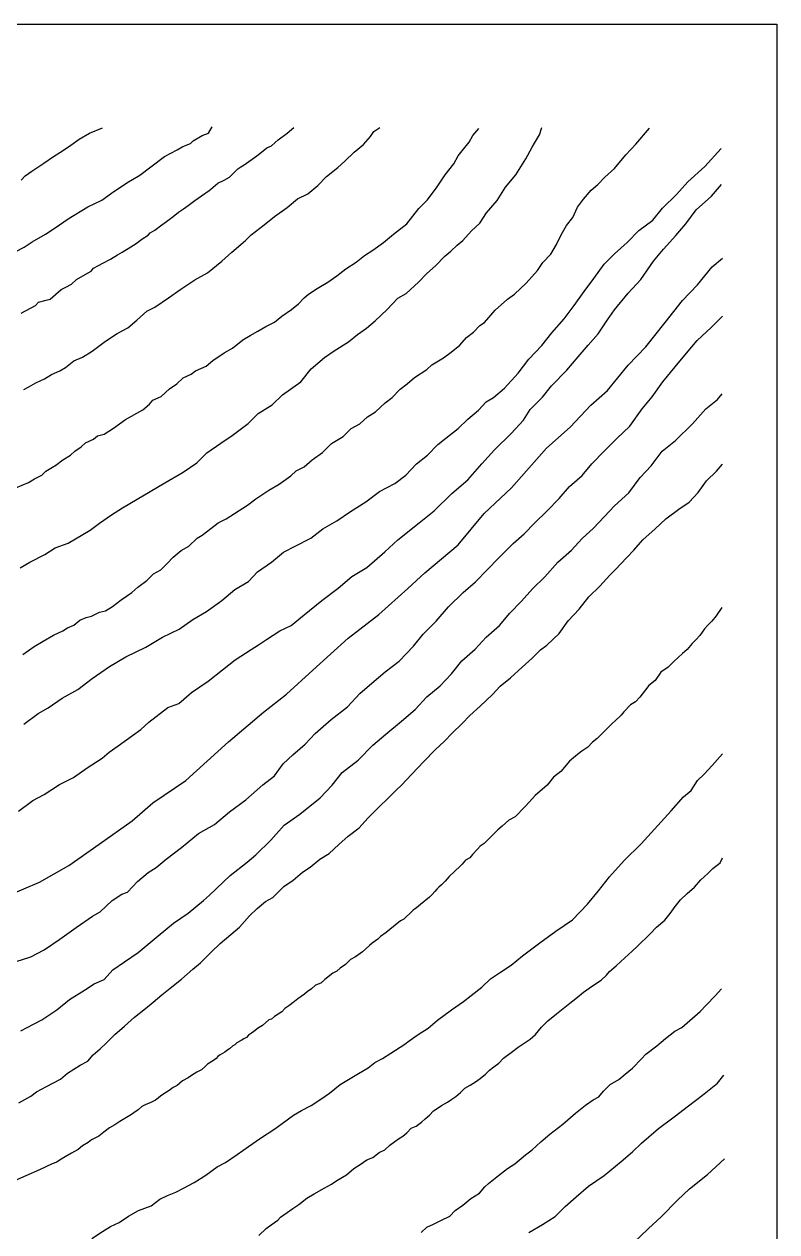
# Model space of a CAD drawing. Header units: millimetres. Extents: x 19067981 to 38137102, y 2652003 to 2652615.
# Drawn here: x 19068079.23 to 19068085.45, y 2652516.95 to 2652526.93 of the extents above; entities that cross this region are included whole.
import ezdxf

# ---------------------------------------------------------------- set-up
doc = ezdxf.new("R2010")
doc.units = ezdxf.units.MM

msp = doc.modelspace()

# ---------------------------------------------------------------- linework, layer by layer
for points in [[(19068056.9308, 2652526.9278), (19068085.4495, 2652526.9278), (19068085.4495, 2652506.7149), (19068056.9306, 2652506.7149), (19068056.9306, 2652526.9278)], [(19068079.1646, 2652523.0984), (19068079.2681, 2652523.1408), (19068079.3175, 2652523.1711), (19068079.3797, 2652523.2019), (19068079.4121, 2652523.2342), (19068079.4941, 2652523.2844), (19068079.5522, 2652523.3285), (19068079.6154, 2652523.3676), (19068079.6525, 2652523.4004), (19068079.704, 2652523.4351), (19068079.739, 2652523.4685), (19068079.8053, 2652523.4983), (19068079.8377, 2652523.526), (19068079.8927, 2652523.5399), (19068079.9705, 2652523.59), (19068080.0703, 2652523.6609), (19068080.2129, 2652523.7423), (19068080.2669, 2652523.7875), (19068080.2962, 2652523.8204), (19068080.3656, 2652523.8522), (19068080.4322, 2652523.9152), (19068080.4939, 2652523.9563), (19068080.5458, 2652524.0066), (19068080.6117, 2652524.0367), (19068080.6472, 2652524.0629), (19068080.7367, 2652524.103), (19068080.7907, 2652524.1492), (19068080.8855, 2652524.2127), (19068080.9523, 2652524.2501), (19068081.0387, 2652524.319), (19068081.1006, 2652524.3552), (19068081.1639, 2652524.3923), (19068081.2295, 2652524.4308), (19068081.3013, 2652524.4648), (19068081.3609, 2652524.5147), (19068081.4396, 2652524.5696), (19068081.4979, 2652524.6187), (19068081.5447, 2652524.6675), (19068081.5817, 2652524.6978), (19068081.6521, 2652524.7451), (19068081.7408, 2652524.7967), (19068081.8154, 2652524.8476), (19068081.8899, 2652524.9076), (19068081.9738, 2652524.9618), (19068082.0427, 2652525.0167), (19068082.1128, 2652525.0602), (19068082.2002, 2652525.1229), (19068082.2821, 2652525.1925), (19068082.3922, 2652525.2787), (19068082.4931, 2652525.4049), (19068082.563, 2652525.4768), (19068082.6444, 2652525.585), (19068082.7092, 2652525.6821), (19068082.7818, 2652525.7734), (19068082.8168, 2652525.8392), (19068082.8615, 2652525.8951), (19068082.9079, 2652525.9531), (19068082.9398, 2652526.008), (19068082.9881, 2652526.066)], [(19068079.1653, 2652525.0508), (19068079.2336, 2652525.086), (19068079.3, 2652525.1301), (19068079.4097, 2652525.1923), (19068079.4879, 2652525.2457), (19068079.5972, 2652525.3205), (19068079.758, 2652525.4197), (19068079.8741, 2652525.4743), (19068079.9552, 2652525.5308), (19068080.0811, 2652525.6183), (19068080.1882, 2652525.6794), (19068080.2798, 2652525.7495), (19068080.3928, 2652525.8359), (19068080.4958, 2652525.8896), (19068080.5445, 2652525.9172), (19068080.6058, 2652525.943), (19068080.6286, 2652525.9646), (19068080.7028, 2652526.0076), (19068080.7545, 2652526.0286), (19068080.7858, 2652526.0791)], [(19068079.199, 2652522.4365), (19068079.2806, 2652522.4839), (19068079.4039, 2652522.5464), (19068079.4898, 2652522.6025), (19068079.5957, 2652522.6398), (19068079.7789, 2652522.7465), (19068079.8547, 2652522.8068), (19068079.9546, 2652522.8735), (19068080.0446, 2652522.9324), (19068080.395, 2652523.1375), (19068080.5467, 2652523.2263), (19068080.6578, 2652523.3046), (19068080.7426, 2652523.3864), (19068080.8567, 2652523.4654), (19068080.9511, 2652523.5308), (19068081.0827, 2652523.628), (19068081.1666, 2652523.7124), (19068081.281, 2652523.7844), (19068081.3659, 2652523.8671), (19068081.5168, 2652523.9735), (19068081.6046, 2652524.0802), (19068081.7145, 2652524.1741), (19068081.7938, 2652524.2297), (19068081.9125, 2652524.303), (19068081.9849, 2652524.3655), (19068082.0601, 2652524.4166), (19068082.1332, 2652524.4757), (19068082.2318, 2652524.57), (19068082.3189, 2652524.6635), (19068082.3866, 2652524.7023), (19068082.489, 2652524.7958), (19068082.5595, 2652524.8675), (19068082.6295, 2652524.9312), (19068082.7074, 2652525.0118), (19068082.758, 2652525.0522), (19068082.8095, 2652525.103), (19068082.8573, 2652525.1418), (19068082.9274, 2652525.2193), (19068082.9954, 2652525.283), (19068083.0519, 2652525.3687), (19068083.1406, 2652525.4714), (19068083.2091, 2652525.5813), (19068083.2947, 2652525.6838), (19068083.3766, 2652525.8141), (19068083.4285, 2652525.9115), (19068083.4489, 2652525.9456), (19068083.4897, 2652526.0138), (19068083.5091, 2652526.0728)], [(19068079.2068, 2652524.5414), (19068079.3277, 2652524.6037), (19068079.3524, 2652524.6324), (19068079.4131, 2652524.6484), (19068079.4475, 2652524.6574), (19068079.5375, 2652524.7359), (19068079.5775, 2652524.7559), (19068079.6237, 2652524.779), (19068079.6656, 2652524.8179), (19068079.7379, 2652524.8596), (19068079.7867, 2652524.8877), (19068079.806, 2652524.9116), (19068079.8474, 2652524.9342), (19068079.8819, 2652524.9531), (19068079.9447, 2652524.9876), (19068080.0031, 2652525.0225), (19068080.0409, 2652525.0451), (19068080.0635, 2652525.0587), (19068080.0917, 2652525.0756), (19068080.1576, 2652525.115), (19068080.2054, 2652525.1527), (19068080.2568, 2652525.1841), (19068080.2722, 2652525.2041), (19068080.3125, 2652525.2264), (19068080.3712, 2652525.2704), (19068080.4092, 2652525.2989), (19068080.4646, 2652525.3403), (19068080.5088, 2652525.3734), (19068080.5482, 2652525.4019), (19068080.5885, 2652525.4311), (19068080.6422, 2652525.4699), (19068080.6964, 2652525.5091), (19068080.7613, 2652525.553), (19068080.7759, 2652525.5643), (19068080.7946, 2652525.5803), (19068080.8331, 2652525.6132), (19068080.8857, 2652525.6384), (19068080.9284, 2652525.6638), (19068080.9551, 2652525.6904), (19068080.9965, 2652525.7318), (19068081.0225, 2652525.7491), (19068081.0492, 2652525.7651), (19068081.1548, 2652525.8409), (19068081.2069, 2652525.8822), (19068081.2366, 2652525.9058), (19068081.2763, 2652525.9216), (19068081.307, 2652525.9489), (19068081.3317, 2652525.9735), (19068081.406, 2652526.026), (19068081.4608, 2652526.0733)], [(19068079.2076, 2652525.6402), (19068079.2412, 2652525.6753), (19068079.2951, 2652525.7142), (19068079.394, 2652525.7795), (19068079.4763, 2652525.8339), (19068079.5499, 2652525.8824), (19068079.6184, 2652525.9273), (19068079.6883, 2652525.9784), (19068079.773, 2652526.0283), (19068079.8804, 2652526.0725)], [(19068079.2205, 2652521.7212), (19068079.3144, 2652521.7882), (19068079.3903, 2652521.8316), (19068079.4755, 2652521.8802), (19068079.5523, 2652521.9155), (19068079.5917, 2652521.9406), (19068079.6425, 2652521.9627), (19068079.6937, 2652522.003), (19068079.7457, 2652522.0268), (19068079.7888, 2652522.0379), (19068079.8561, 2652522.07), (19068079.9042, 2652522.0821), (19068079.9623, 2652522.1168), (19068080.0349, 2652522.1729), (19068080.1221, 2652522.2335), (19068080.1712, 2652522.2771), (19068080.2472, 2652522.3334), (19068080.3006, 2652522.3869), (19068080.3622, 2652522.4203), (19068080.4134, 2652522.4727), (19068080.4641, 2652522.5247), (19068080.5285, 2652522.5787), (19068080.594, 2652522.616), (19068080.6609, 2652522.6821), (19068080.7026, 2652522.7077), (19068080.7746, 2652522.7627), (19068080.8347, 2652522.8086), (19068080.9005, 2652522.8418), (19068080.9695, 2652522.886), (19068081.0765, 2652522.9545), (19068081.1458, 2652523.0066), (19068081.2544, 2652523.0793), (19068081.3399, 2652523.1269), (19068081.4341, 2652523.1965), (19068081.4806, 2652523.2372), (19068081.5452, 2652523.2723), (19068081.6104, 2652523.3298), (19068081.698, 2652523.39), (19068081.7701, 2652523.4643), (19068081.8677, 2652523.5228), (19068081.9333, 2652523.5864), (19068082.0062, 2652523.6258), (19068082.0695, 2652523.6834), (19068082.1348, 2652523.7266), (19068082.2155, 2652523.7989), (19068082.2729, 2652523.843), (19068082.3384, 2652523.9118), (19068082.3975, 2652523.9567), (19068082.4569, 2652524.0096), (19068082.5593, 2652524.075), (19068082.601, 2652524.1131), (19068082.6969, 2652524.1702), (19068082.7585, 2652524.2192), (19068082.8317, 2652524.2773), (19068082.8875, 2652524.3389), (19068082.9453, 2652524.3834), (19068082.996, 2652524.4372), (19068083.0338, 2652524.464), (19068083.122, 2652524.5648), (19068083.224, 2652524.6551), (19068083.2834, 2652524.6985), (19068083.3803, 2652524.7889), (19068083.4732, 2652524.8926), (19068083.517, 2652524.9602), (19068083.5817, 2652525.0281), (19068083.6303, 2652525.1087), (19068083.6677, 2652525.1887), (19068083.7133, 2652525.2645), (19068083.7632, 2652525.3303), (19068083.8018, 2652525.4156), (19068083.8522, 2652525.4827), (19068083.916, 2652525.5572), (19068083.9707, 2652525.6021), (19068084.0297, 2652525.6636), (19068084.1088, 2652525.7349), (19068084.2034, 2652525.8488), (19068084.2846, 2652525.9366), (19068084.3966, 2652526.0699)], [(19068079.2309, 2652521.1453), (19068079.349, 2652521.2321), (19068079.4319, 2652521.2813), (19068079.547, 2652521.3613), (19068079.6758, 2652521.4311), (19068079.7951, 2652521.5215), (19068079.9389, 2652521.6228), (19068080.0722, 2652521.7007), (19068080.2365, 2652521.7827), (19068080.3749, 2652521.8628), (19068080.5137, 2652521.9301), (19068080.627, 2652522.0102), (19068080.7389, 2652522.0749), (19068080.8658, 2652522.1665), (19068080.9733, 2652522.257), (19068081.0846, 2652522.3243), (19068081.1605, 2652522.403), (19068081.2768, 2652522.4839), (19068081.3749, 2652522.5674), (19068081.4721, 2652522.6145), (19068081.5994, 2652522.6806), (19068081.6991, 2652522.7575), (19068081.8146, 2652522.8236), (19068081.928, 2652522.9023), (19068082.0557, 2652522.9807), (19068082.1676, 2652523.0682), (19068082.293, 2652523.1326), (19068082.3858, 2652523.2017), (19068082.4741, 2652523.2951), (19068082.5642, 2652523.3684), (19068082.6503, 2652523.4544), (19068082.7165, 2652523.5074), (19068082.8184, 2652523.5887), (19068082.8973, 2652523.6659), (19068082.9849, 2652523.7402), (19068083.0475, 2652523.8071), (19068083.1102, 2652523.8436), (19068083.2, 2652523.9208), (19068083.3141, 2652524.0435), (19068083.4012, 2652524.1595), (19068083.5072, 2652524.2728), (19068083.5897, 2652524.3769), (19068083.6935, 2652524.4938), (19068083.7746, 2652524.6038), (19068083.8593, 2652524.7188), (19068083.9393, 2652524.8275), (19068084.0236, 2652524.944), (19068084.1076, 2652525.0319), (19068084.2144, 2652525.1246), (19068084.3102, 2652525.2235), (19068084.4251, 2652525.3074), (19068084.5046, 2652525.4066), (19068084.6205, 2652525.5209), (19068084.7148, 2652525.6265), (19068084.8547, 2652525.753), (19068084.9895, 2652525.8999)], [(19068079.1013, 2652519.7288), (19068079.3603, 2652519.8391), (19068079.6013, 2652519.9775), (19068079.851, 2652520.153), (19068080.1258, 2652520.3462), (19068080.2968, 2652520.4959), (19068080.5685, 2652520.6798), (19068080.7432, 2652520.8383), (19068080.9199, 2652521.0007), (19068081.2094, 2652521.245), (19068081.3998, 2652521.3923), (19068081.6182, 2652521.5908), (19068081.9083, 2652521.8544), (19068082.1633, 2652522.05), (19068082.4004, 2652522.2666), (19068082.5421, 2652522.3964), (19068082.8182, 2652522.6276), (19068083.0323, 2652522.8865), (19068083.2575, 2652523.0974), (19068083.5467, 2652523.4248), (19068083.7416, 2652523.5997), (19068083.9121, 2652523.7814), (19068084.0521, 2652523.9021), (19068084.2216, 2652524.1101), (19068084.368, 2652524.2626), (19068084.5273, 2652524.463), (19068084.6711, 2652524.646), (19068084.7933, 2652524.7731), (19068084.9145, 2652524.924), (19068084.9997, 2652524.9952)], [(19068079.1665, 2652519.1858), (19068079.288, 2652519.2227), (19068079.3989, 2652519.2801), (19068079.5278, 2652519.3703), (19068079.6622, 2652519.4644), (19068079.7963, 2652519.5582), (19068079.8615, 2652519.5946), (19068079.9594, 2652519.6878), (19068080.0398, 2652519.7411), (19068080.0874, 2652519.7583), (19068080.1679, 2652519.8469), (19068080.2576, 2652519.9196), (19068080.3241, 2652519.9623), (19068080.4054, 2652520.0311), (19068080.5335, 2652520.1262), (19068080.6733, 2652520.2415), (19068080.8039, 2652520.3169), (19068080.9288, 2652520.4223), (19068081.0643, 2652520.5198), (19068081.204, 2652520.6442), (19068081.3017, 2652520.7188), (19068081.3723, 2652520.8163), (19068081.4506, 2652520.8921), (19068081.5548, 2652520.9791), (19068081.637, 2652521.069), (19068081.7676, 2652521.183), (19068081.9041, 2652521.2892), (19068082.006, 2652521.3982), (19068082.1053, 2652521.4843), (19068082.2136, 2652521.5782), (19068082.3297, 2652521.6653), (19068082.4497, 2652521.7887), (19068082.5293, 2652521.8887), (19068082.637, 2652521.9957), (19068082.738, 2652522.1146), (19068082.858, 2652522.2331), (19068082.9598, 2652522.3217), (19068083.153, 2652522.5182), (19068083.2716, 2652522.6389), (19068083.3617, 2652522.7162), (19068083.452, 2652522.8072), (19068083.5492, 2652522.9052), (19068083.6514, 2652523.0082), (19068083.7381, 2652523.1092), (19068083.8407, 2652523.2002), (19068083.922, 2652523.2945), (19068084.0249, 2652523.404), (19068084.1291, 2652523.504), (19068084.2355, 2652523.6061), (19068084.338, 2652523.7506), (19068084.421, 2652523.8495), (19068084.5072, 2652523.9742), (19068084.6091, 2652524.0968), (19068084.7023, 2652524.209), (19068084.7906, 2652524.3138), (19068084.9064, 2652524.4229), (19068085, 2652524.5155)], [(19068079.205, 2652518.6118), (19068079.258, 2652518.6393), (19068079.379, 2652518.7019), (19068079.5036, 2652518.7861), (19068079.6077, 2652518.87), (19068079.7302, 2652518.9487), (19068079.8112, 2652519.0007), (19068079.8923, 2652519.0374), (19068079.9658, 2652519.1151), (19068080.0621, 2652519.1807), (19068080.1756, 2652519.258), (19068080.3405, 2652519.3962), (19068080.4671, 2652519.5022), (19068080.5875, 2652519.5827), (19068080.7127, 2652519.6893), (19068080.7647, 2652519.7337), (19068080.9351, 2652519.8945), (19068081.0734, 2652520.0063), (19068081.1475, 2652520.0663), (19068081.2705, 2652520.1877), (19068081.3791, 2652520.3097), (19068081.5086, 2652520.4015), (19068081.6769, 2652520.5373), (19068081.7766, 2652520.6422), (19068081.8599, 2652520.7465), (19068081.9902, 2652520.8488), (19068082.113, 2652520.9725), (19068082.2206, 2652521.0625), (19068082.3495, 2652521.1702), (19068082.4623, 2652521.2656), (19068082.5586, 2652521.3719), (19068082.6689, 2652521.4628), (19068082.7616, 2652521.5615), (19068082.8486, 2652521.6696), (19068082.9571, 2652521.764), (19068083.049, 2652521.8636), (19068083.1577, 2652521.9611), (19068083.2434, 2652522.0625), (19068083.3414, 2652522.1604), (19068083.4307, 2652522.2633), (19068083.534, 2652522.3629), (19068083.6418, 2652522.4822), (19068083.7547, 2652522.5835), (19068083.8404, 2652522.6796), (19068083.9351, 2652522.7641), (19068084.0243, 2652522.8576), (19068084.1075, 2652522.9476), (19068084.2258, 2652523.0566), (19068084.322, 2652523.1833), (19068084.4115, 2652523.2799), (19068084.5016, 2652523.3996), (19068084.6136, 2652523.4896), (19068084.7529, 2652523.6265), (19068084.8632, 2652523.7506), (19068084.9605, 2652523.8272), (19068084.999, 2652523.8735)], [(19068079.1883, 2652518.0169), (19068079.2878, 2652518.071), (19068079.3339, 2652518.1084), (19068079.4169, 2652518.1513), (19068079.5323, 2652518.213), (19068079.5893, 2652518.262), (19068079.6954, 2652518.3281), (19068079.7597, 2652518.3623), (19068079.804, 2652518.4147), (19068079.8615, 2652518.4631), (19068079.9095, 2652518.5092), (19068079.9825, 2652518.5808), (19068080.0601, 2652518.6504), (19068080.1437, 2652518.7258), (19068080.2341, 2652518.7956), (19068080.2986, 2652518.8483), (19068080.3685, 2652518.9094), (19068080.4396, 2652518.9642), (19068080.5327, 2652519.0394), (19068080.625, 2652519.121), (19068080.6905, 2652519.174), (19068080.7787, 2652519.2635), (19068080.8511, 2652519.3346), (19068080.939, 2652519.4075), (19068081.0117, 2652519.4689), (19068081.094, 2652519.5618), (19068081.1571, 2652519.622), (19068081.2251, 2652519.6799), (19068081.2863, 2652519.7123), (19068081.3782, 2652519.8037), (19068081.4555, 2652519.8579), (19068081.5323, 2652519.9214), (19068081.5953, 2652519.9632), (19068081.6741, 2652520.0303), (19068081.7521, 2652520.0771), (19068081.8313, 2652520.1512), (19068081.9083, 2652520.2208), (19068081.9988, 2652520.2899), (19068082.0724, 2652520.3678), (19068082.1687, 2652520.4656), (19068082.2367, 2652520.5322), (19068082.3053, 2652520.5989), (19068082.349, 2652520.6425), (19068082.4358, 2652520.7314), (19068082.5338, 2652520.8355), (19068082.6263, 2652520.9331), (19068082.7036, 2652521.0054), (19068082.7686, 2652521.0718), (19068082.8491, 2652521.1496), (19068082.9128, 2652521.2157), (19068083.0003, 2652521.2929), (19068083.102, 2652521.3894), (19068083.1644, 2652521.4586), (19068083.25, 2652521.5276), (19068083.3448, 2652521.6167), (19068083.4299, 2652521.6911), (19068083.4986, 2652521.7596), (19068083.5491, 2652521.7989), (19068083.6528, 2652521.8934), (19068083.7246, 2652521.9975), (19068083.8171, 2652522.0939), (19068083.8976, 2652522.1979), (19068083.9881, 2652522.285), (19068084.0692, 2652522.3772), (19068084.1137, 2652522.4212), (19068084.2104, 2652522.5227), (19068084.2684, 2652522.5819), (19068084.3428, 2652522.6678), (19068084.4451, 2652522.7588), (19068084.5337, 2652522.841), (19068084.6405, 2652522.9218), (19068084.7266, 2652522.9792), (19068084.799, 2652523.0595), (19068084.8678, 2652523.154), (19068084.952, 2652523.2356), (19068085.0008, 2652523.294)], [(19068079.7912, 2652516.8958), (19068079.8805, 2652516.955), (19068079.9453, 2652516.9952), (19068080.018, 2652517.0276), (19068080.0939, 2652517.082), (19068080.178, 2652517.1274), (19068080.2807, 2652517.1669), (19068080.3534, 2652517.2206), (19068080.4174, 2652517.2521), (19068080.4845, 2652517.2782), (19068080.5485, 2652517.3129), (19068080.6357, 2652517.3592), (19068080.7321, 2652517.4207), (19068080.8278, 2652517.4894), (19068080.8957, 2652517.5257), (19068080.9932, 2652517.5892), (19068081.0864, 2652517.6571), (19068081.1852, 2652517.7242), (19068081.3024, 2652517.8035), (19068081.3641, 2652517.8461), (19068081.4565, 2652517.9156), (19068081.5221, 2652517.9542), (19068081.6046, 2652517.9942), (19068081.6836, 2652518.0486), (19068081.7547, 2652518.0983), (19068081.8424, 2652518.1685), (19068081.9952, 2652518.259), (19068082.0727, 2652518.3056), (19068082.1296, 2652518.3498), (19068082.1928, 2652518.3845), (19068082.2615, 2652518.4263), (19068082.3763, 2652518.5018), (19068082.4127, 2652518.5294), (19068082.4861, 2652518.5807), (19068082.5691, 2652518.6336), (19068082.6459, 2652518.7011), (19068082.7629, 2652518.7848), (19068082.8601, 2652518.8542), (19068082.9256, 2652518.9047), (19068083.0137, 2652518.9716), (19068083.0856, 2652519.0402), (19068083.167, 2652519.0971), (19068083.2547, 2652519.1531), (19068083.3493, 2652519.2309), (19068083.4909, 2652519.3389), (19068083.6235, 2652519.434), (19068083.7619, 2652519.5299), (19068083.8854, 2652519.6585), (19068083.9756, 2652519.7691), (19068084.0672, 2652519.8843), (19068084.1895, 2652520.018), (19068084.3285, 2652520.1568), (19068084.4666, 2652520.308), (19068084.5773, 2652520.4289), (19068084.679, 2652520.5446), (19068084.7411, 2652520.5981), (19068084.7939, 2652520.6791), (19068084.848, 2652520.7318), (19068084.9162, 2652520.8025), (19068085.0012, 2652520.9015)], [(19068081.1701, 2652516.9219), (19068081.2318, 2652516.9782), (19068081.2723, 2652517.009), (19068081.3269, 2652517.0478), (19068081.3498, 2652517.0733), (19068081.4057, 2652517.1126), (19068081.4524, 2652517.1451), (19068081.5017, 2652517.1786), (19068081.5661, 2652517.2287), (19068081.6269, 2652517.2648), (19068081.7097, 2652517.3114), (19068081.7724, 2652517.3452), (19068081.8139, 2652517.3743), (19068081.894, 2652517.4218), (19068081.9548, 2652517.4746), (19068082.0086, 2652517.5072), (19068082.0626, 2652517.5465), (19068082.1128, 2652517.5667), (19068082.1639, 2652517.6063), (19068082.2124, 2652517.6283), (19068082.2529, 2652517.667), (19068082.2943, 2652517.6987), (19068082.3252, 2652517.719), (19068082.3613, 2652517.7427), (19068082.3921, 2652517.7682), (19068082.4295, 2652517.8075), (19068082.4718, 2652517.8251), (19068082.5158, 2652517.8586), (19068082.544, 2652517.885), (19068082.5802, 2652517.9158), (19068082.6145, 2652517.951), (19068082.6436, 2652517.9712), (19068082.6788, 2652517.9941), (19068082.7291, 2652518.0231), (19068082.7573, 2652518.0416), (19068082.7991, 2652518.0703), (19068082.8361, 2652518.1038), (19068082.8713, 2652518.1381), (19068082.9154, 2652518.1627), (19068082.9612, 2652518.1909), (19068083, 2652518.2182), (19068083.0423, 2652518.2534), (19068083.0767, 2652518.2859), (19068083.1128, 2652518.3141), (19068083.1527, 2652518.3438), (19068083.1915, 2652518.386), (19068083.254, 2652518.4318), (19068083.3122, 2652518.4775), (19068083.3554, 2652518.5057), (19068083.4118, 2652518.5444), (19068083.4567, 2652518.5814), (19068083.507, 2652518.6434), (19068083.5572, 2652518.6945), (19068083.6286, 2652518.7517), (19068083.6859, 2652518.7957), (19068083.7409, 2652518.8412), (19068083.7894, 2652518.8799), (19068083.8528, 2652518.9301), (19068083.9269, 2652518.9846), (19068083.9982, 2652519.0313), (19068084.0414, 2652519.0709), (19068084.0661, 2652519.1034), (19068084.1236, 2652519.1481), (19068084.1941, 2652519.2149), (19068084.2549, 2652519.2704), (19068084.2981, 2652519.3117), (19068084.4012, 2652519.4103), (19068084.4561, 2652519.4671), (19068084.5248, 2652519.527), (19068084.5697, 2652519.5824), (19068084.6103, 2652519.6387), (19068084.6545, 2652519.6947), (19068084.7082, 2652519.7457), (19068084.7691, 2652519.7976), (19068084.821, 2652519.8584), (19068084.8492, 2652519.8848), (19068084.8785, 2652519.9126), (19068084.9217, 2652519.9522), (19068084.9825, 2652519.9988), (19068085.001, 2652520.0402)], [(19068082.5123, 2652516.9464), (19068082.5596, 2652516.9889), (19068082.6146, 2652517.0149), (19068082.674, 2652517.0445), (19068082.7477, 2652517.0803), (19068082.7916, 2652517.1276), (19068082.8567, 2652517.1711), (19068082.9229, 2652517.2278), (19068082.9925, 2652517.2723), (19068083.0378, 2652517.3229), (19068083.0689, 2652517.3519), (19068083.1501, 2652517.4172), (19068083.2251, 2652517.4759), (19068083.2846, 2652517.5123), (19068083.3741, 2652517.5866), (19068083.4277, 2652517.6298), (19068083.5014, 2652517.6951), (19068083.5759, 2652517.7596), (19068083.6811, 2652517.8418), (19068083.7874, 2652517.9326), (19068083.8685, 2652517.9972), (19068083.9331, 2652518.0421), (19068083.9784, 2652518.0657), (19068084.0178, 2652518.1139), (19068084.0737, 2652518.1675), (19068084.1439, 2652518.2102), (19068084.1965, 2652518.254), (19068084.2567, 2652518.3043), (19068084.3313, 2652518.3809), (19068084.3687, 2652518.4198), (19068084.4586, 2652518.4888), (19068084.5287, 2652518.549), (19068084.6065, 2652518.6081), (19068084.665, 2652518.6382), (19068084.7307, 2652518.6984), (19068084.8151, 2652518.7728), (19068084.8688, 2652518.8264), (19068084.9411, 2652518.8998), (19068084.9937, 2652518.9578)], [(19068083.4015, 2652516.9464), (19068083.5136, 2652517.0117), (19068083.6183, 2652517.077), (19068083.7005, 2652517.161), (19068083.7925, 2652517.2406), (19068083.8934, 2652517.3302), (19068084.0242, 2652517.416), (19068084.1643, 2652517.5317), (19068084.2578, 2652517.612), (19068084.3325, 2652517.6847), (19068084.473, 2652517.8053), (19068084.6019, 2652517.9005), (19068084.7196, 2652517.9938), (19068084.8355, 2652518.0796), (19068084.9588, 2652518.1804), (19068085.0111, 2652518.2457)]]:
    msp.add_lwpolyline(points)
at = {"color": 61}
for points in [[(19068079.2296, 2652523.9105), (19068079.2719, 2652523.9305), (19068079.3279, 2652523.965), (19068079.4002, 2652523.9978), (19068079.4582, 2652524.0324), (19068079.5273, 2652524.0635), (19068079.5741, 2652524.0922), (19068079.6429, 2652524.1455), (19068079.7135, 2652524.1771), (19068079.7934, 2652524.2253), (19068079.904, 2652524.3102), (19068080.0009, 2652524.3724), (19068080.0881, 2652524.4196), (19068080.1642, 2652524.4822), (19068080.2455, 2652524.5566), (19068080.3113, 2652524.5892), (19068080.4254, 2652524.6669), (19068080.5267, 2652524.7398), (19068080.6417, 2652524.8145), (19068080.7464, 2652524.8739), (19068080.8664, 2652524.9704), (19068080.9477, 2652525.0448), (19068081.0618, 2652525.14), (19068081.109, 2652525.1866), (19068081.2153, 2652525.2706), (19068081.3015, 2652525.3387), (19068081.4049, 2652525.4124), (19068081.4901, 2652525.4849), (19068081.5748, 2652525.5267), (19068081.6578, 2652525.5937), (19068081.7299, 2652525.6686), (19068081.824, 2652525.7424), (19068081.8809, 2652525.7964), (19068081.9583, 2652525.8697), (19068082.0354, 2652525.9324), (19068082.0944, 2652526.0005), (19068082.1211, 2652526.0418), (19068082.17, 2652526.0748)], [(19068079.1853, 2652520.4256), (19068079.3046, 2652520.5144), (19068079.3988, 2652520.563), (19068079.5253, 2652520.6469), (19068079.6416, 2652520.7046), (19068079.7518, 2652520.7851), (19068079.8782, 2652520.8644), (19068079.9337, 2652520.913), (19068080.0081, 2652520.9661), (19068080.1262, 2652521.0503), (19068080.1957, 2652521.0999), (19068080.263, 2652521.1615), (19068080.4183, 2652521.2819), (19068080.5103, 2652521.3169), (19068080.6144, 2652521.4072), (19068080.7536, 2652521.5018), (19068080.8699, 2652521.5936), (19068080.9757, 2652521.6771), (19068081.108, 2652521.7625), (19068081.1675, 2652521.8009), (19068081.2352, 2652521.8446), (19068081.3441, 2652521.9149), (19068081.4389, 2652521.9611), (19068081.546, 2652522.0491), (19068081.6902, 2652522.1676), (19068081.8252, 2652522.2682), (19068081.9393, 2652522.3658), (19068082.0632, 2652522.4402), (19068082.2109, 2652522.5682), (19068082.3188, 2652522.6691), (19068082.4953, 2652522.8093), (19068082.6184, 2652522.9087), (19068082.7662, 2652523.0503), (19068082.8969, 2652523.1627), (19068083.0141, 2652523.2945), (19068083.1175, 2652523.4106), (19068083.2544, 2652523.5455), (19068083.357, 2652523.6571), (19068083.4118, 2652523.7441), (19068083.5129, 2652523.8474), (19068083.5889, 2652523.9407), (19068083.7153, 2652524.0702), (19068083.8088, 2652524.181), (19068083.891, 2652524.2757), (19068083.9732, 2652524.3703), (19068084.0522, 2652524.4856), (19068084.109, 2652524.5685), (19068084.2218, 2652524.7047), (19068084.3261, 2652524.8172), (19068084.4318, 2652524.9705), (19068084.5132, 2652525.0698), (19068084.6143, 2652525.1829), (19068084.6983, 2652525.277), (19068084.7831, 2652525.3927), (19068084.9095, 2652525.5079), (19068084.9923, 2652525.602)], [(19068084.9965, 2652522.1095), (19068084.9478, 2652522.0397), (19068084.9136, 2652521.9974), (19068084.8827, 2652521.965), (19068084.8518, 2652521.9325), (19068084.8128, 2652521.8789), (19068084.7819, 2652521.8448), (19068084.751, 2652521.8123), (19068084.7087, 2652521.762), (19068084.6713, 2652521.7295), (19068084.5981, 2652521.6619), (19068084.551, 2652521.6148), (19068084.4924, 2652521.5742), (19068084.4453, 2652521.506), (19068084.3916, 2652521.4654), (19068084.3574, 2652521.4167), (19068084.3168, 2652521.3675), (19068084.2809, 2652521.3297), (19068084.2398, 2652521.3047), (19068084.1853, 2652521.2458), (19068084.1629, 2652521.2189), (19068084.1149, 2652521.1721), (19068084.088, 2652521.1504), (19068084.0382, 2652521.0986), (19068084.0042, 2652521.0667), (19068083.9651, 2652521.0265), (19068083.928, 2652520.9957), (19068083.8888, 2652520.9566), (19068083.8394, 2652520.9226), (19068083.8023, 2652520.8959), (19068083.7382, 2652520.8387), (19068083.665, 2652520.7553), (19068083.6053, 2652520.7069), (19068083.5527, 2652520.6421), (19068083.4527, 2652520.5553), (19068083.4074, 2652520.5038), (19068083.3692, 2652520.4637), (19068083.2887, 2652520.38), (19068083.2372, 2652520.3523), (19068083.1805, 2652520.3018), (19068083.1444, 2652520.272), (19068083.0318, 2652520.1582), (19068082.9989, 2652520.1366), (19068082.9762, 2652520.1119), (19068082.936, 2652520.0697), (19068082.9144, 2652520.0419), (19068082.8793, 2652520.0224), (19068082.8505, 2652519.9884), (19068082.833, 2652519.972), (19068082.7421, 2652519.8861), (19068082.7112, 2652519.848), (19068082.6803, 2652519.8182), (19068082.6576, 2652519.7986), (19068082.6401, 2652519.7821), (19068082.6236, 2652519.7636), (19068082.603, 2652519.7369), (19068082.5804, 2652519.7163), (19068082.5059, 2652519.656), (19068082.4729, 2652519.6282), (19068082.4461, 2652519.6086), (19068082.4183, 2652519.5808), (19068082.3895, 2652519.5562), (19068082.3678, 2652519.5356), (19068082.341, 2652519.5201), (19068082.2533, 2652519.4498), (19068082.2234, 2652519.4252), (19068082.176, 2652519.3912), (19068082.1544, 2652519.3686), (19068082.1348, 2652519.3541), (19068082.1059, 2652519.3367), (19068082.0843, 2652519.3171), (19068082.0264, 2652519.2652), (19068081.9707, 2652519.224), (19068081.9295, 2652519.2024), (19068081.8873, 2652519.1613), (19068081.844, 2652519.1294), (19068081.8162, 2652519.1057), (19068081.7832, 2652519.0892), (19068081.7149, 2652519.0372), (19068081.684, 2652519.0064), (19068081.6397, 2652518.9879), (19068081.6047, 2652518.9601), (19068081.5697, 2652518.9333), (19068081.548, 2652518.9158), (19068081.4943, 2652518.8764), (19068081.4644, 2652518.8548), (19068081.419, 2652518.8187), (19068081.3861, 2652518.7971), (19068081.3613, 2652518.7683), (19068081.3006, 2652518.7302), (19068081.2756, 2652518.7072), (19068081.254, 2652518.703), (19068081.2014, 2652518.6547), (19068081.1684, 2652518.6362), (19068081.1293, 2652518.6053), (19068081.1097, 2652518.5919), (19068081.087, 2652518.5765), (19068081.069, 2652518.5577), (19068081.0471, 2652518.5447), (19068081.0238, 2652518.5317), (19068080.9894, 2652518.5119), (19068080.9724, 2652518.4971), (19068080.957, 2652518.4872), (19068080.9279, 2652518.4646), (19068080.9074, 2652518.4508), (19068080.8902, 2652518.4364), (19068080.8505, 2652518.4135), (19068080.8336, 2652518.3992), (19068080.8181, 2652518.3845), (19068080.7955, 2652518.3668), (19068080.7478, 2652518.3359), (19068080.7261, 2652518.3146), (19068080.6982, 2652518.2887), (19068080.6583, 2652518.2709), (19068080.6153, 2652518.2426), (19068080.5869, 2652518.2248), (19068080.5408, 2652518.1986), (19068080.4967, 2652518.1598), (19068080.4642, 2652518.143), (19068080.4295, 2652518.1189), (19068080.4085, 2652518.1043), (19068080.3613, 2652518.0749), (19068080.3382, 2652518.055), (19068080.3179, 2652518.0402), (19068080.2722, 2652518.0177), (19068080.2365, 2652518.0032), (19068080.2041, 2652517.9873), (19068080.1736, 2652517.9582), (19068080.1399, 2652517.9351), (19068080.1187, 2652517.9206), (19068080.0218, 2652517.8641), (19068079.9808, 2652517.835), (19068079.9384, 2652517.8106), (19068079.8908, 2652517.7736), (19068079.8491, 2652517.7425), (19068079.7897, 2652517.7112), (19068079.7626, 2652517.6892), (19068079.7152, 2652517.6616), (19068079.6798, 2652517.6309), (19068079.623, 2652517.6009), (19068079.5703, 2652517.5722), (19068079.5389, 2652517.5528), (19068079.5015, 2652517.5262), (19068079.4634, 2652517.5128), (19068079.3603, 2652517.4638), (19068079.2461, 2652517.4151), (19068079.1526, 2652517.3731)], [(19068084.2674, 2652516.8646), (19068084.388, 2652516.9754), (19068084.497, 2652517.0784), (19068084.63, 2652517.2136), (19068084.7293, 2652517.3069), (19068084.8772, 2652517.4255), (19068085.0174, 2652517.5538)]]:
    msp.add_lwpolyline(points, dxfattribs=at)

doc.saveas('drawing.dxf')
